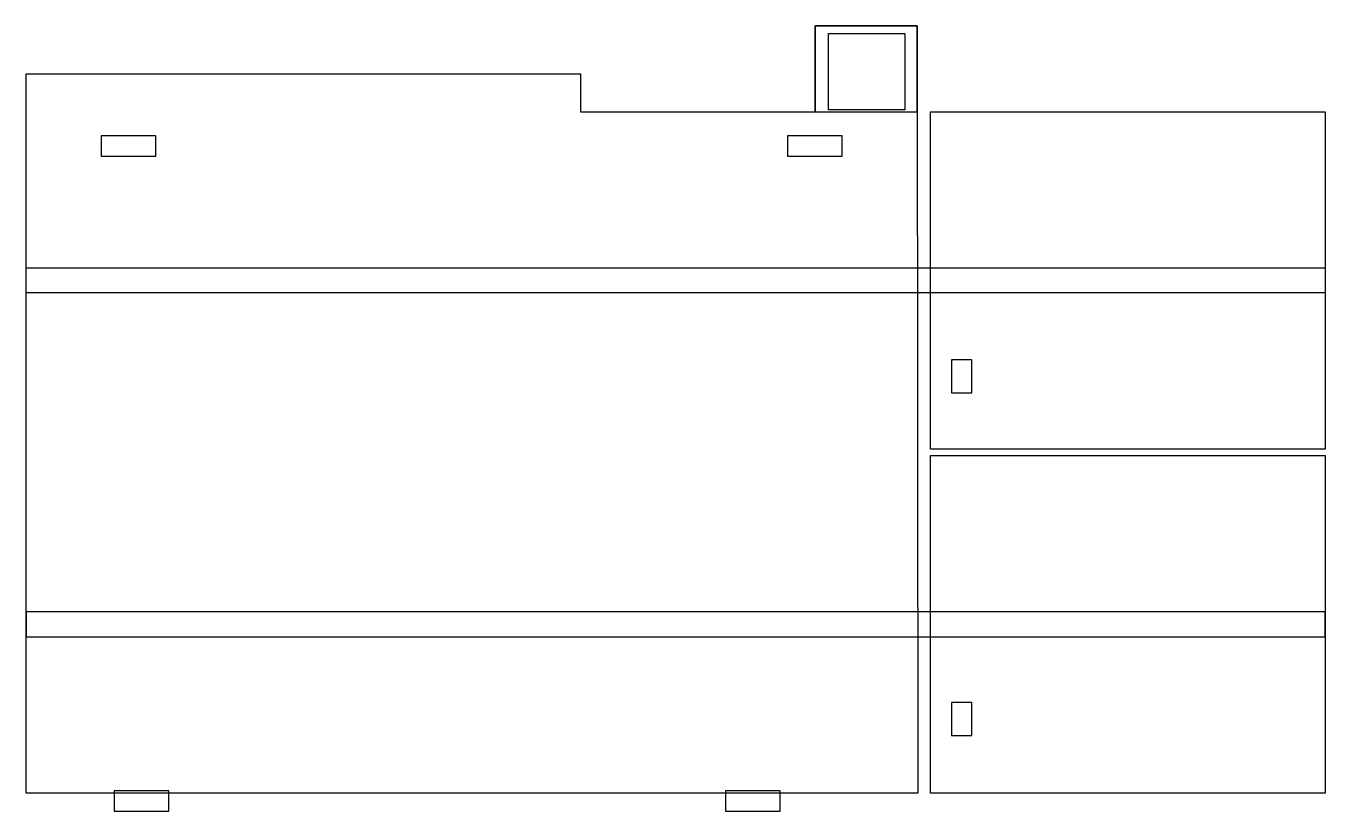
# Model space of a CAD drawing. Header units: metres. Extents: x 2394.1 to 2404.3, y 2533.7 to 2539.9.
import ezdxf

# ---------------------------------------------------------------- set-up
doc = ezdxf.new("R2010")
doc.units = ezdxf.units.M
doc.layers.add('AREE LEONARDO', color=5, linetype='Continuous')

msp = doc.modelspace()

# ---------------------------------------------------------------- linework, layer by layer
at = {"layer": 'AREE LEONARDO', "color": 5}
for points in [[(2394.104, 2539.499), (2398.459, 2539.499), (2398.459, 2539.199), (2400.305, 2539.199), (2400.305, 2539.874), (2401.105, 2539.874), (2401.105, 2539.686), (2401.105, 2539.686), (2401.11, 2533.846), (2394.104, 2533.846)], [(2401.21, 2539.199), (2404.31, 2539.199), (2404.31, 2536.548), (2401.21, 2536.548)], [(2401.21, 2536.498), (2404.31, 2536.498), (2404.31, 2533.846), (2401.21, 2533.846)]]:
    msp.add_lwpolyline(points, close=True, dxfattribs=at)
at = {"layer": 'AREE LEONARDO', "color": 2}
for points in [[(2400.305, 2539.199), (2401.105, 2539.199), (2401.105, 2539.874), (2400.305, 2539.874)], [(2395.125, 2539.01), (2394.695, 2539.01), (2394.695, 2538.85), (2395.125, 2538.85)], [(2400.517, 2539.01), (2400.087, 2539.01), (2400.087, 2538.85), (2400.517, 2538.85)], [(2394.104, 2537.974), (2404.31, 2537.974), (2404.31, 2537.778), (2394.104, 2537.778)], [(2401.376, 2537.252), (2401.376, 2536.992), (2401.536, 2536.992), (2401.536, 2537.252)], [(2404.31, 2535.27), (2394.104, 2535.27), (2394.104, 2535.074), (2404.31, 2535.074)], [(2401.376, 2534.56), (2401.376, 2534.3), (2401.536, 2534.3), (2401.536, 2534.56)], [(2395.227, 2533.866), (2394.797, 2533.866), (2394.797, 2533.706), (2395.227, 2533.706)], [(2400.03, 2533.866), (2399.6, 2533.866), (2399.6, 2533.706), (2400.03, 2533.706)]]:
    msp.add_lwpolyline(points, close=True, dxfattribs=at)
at = {"layer": 'AREE LEONARDO', "color": 1}
msp.add_lwpolyline([(2400.409, 2539.816), (2401.009, 2539.816), (2401.009, 2539.216), (2400.409, 2539.216)], close=True, dxfattribs=at)

doc.saveas('drawing.dxf')
